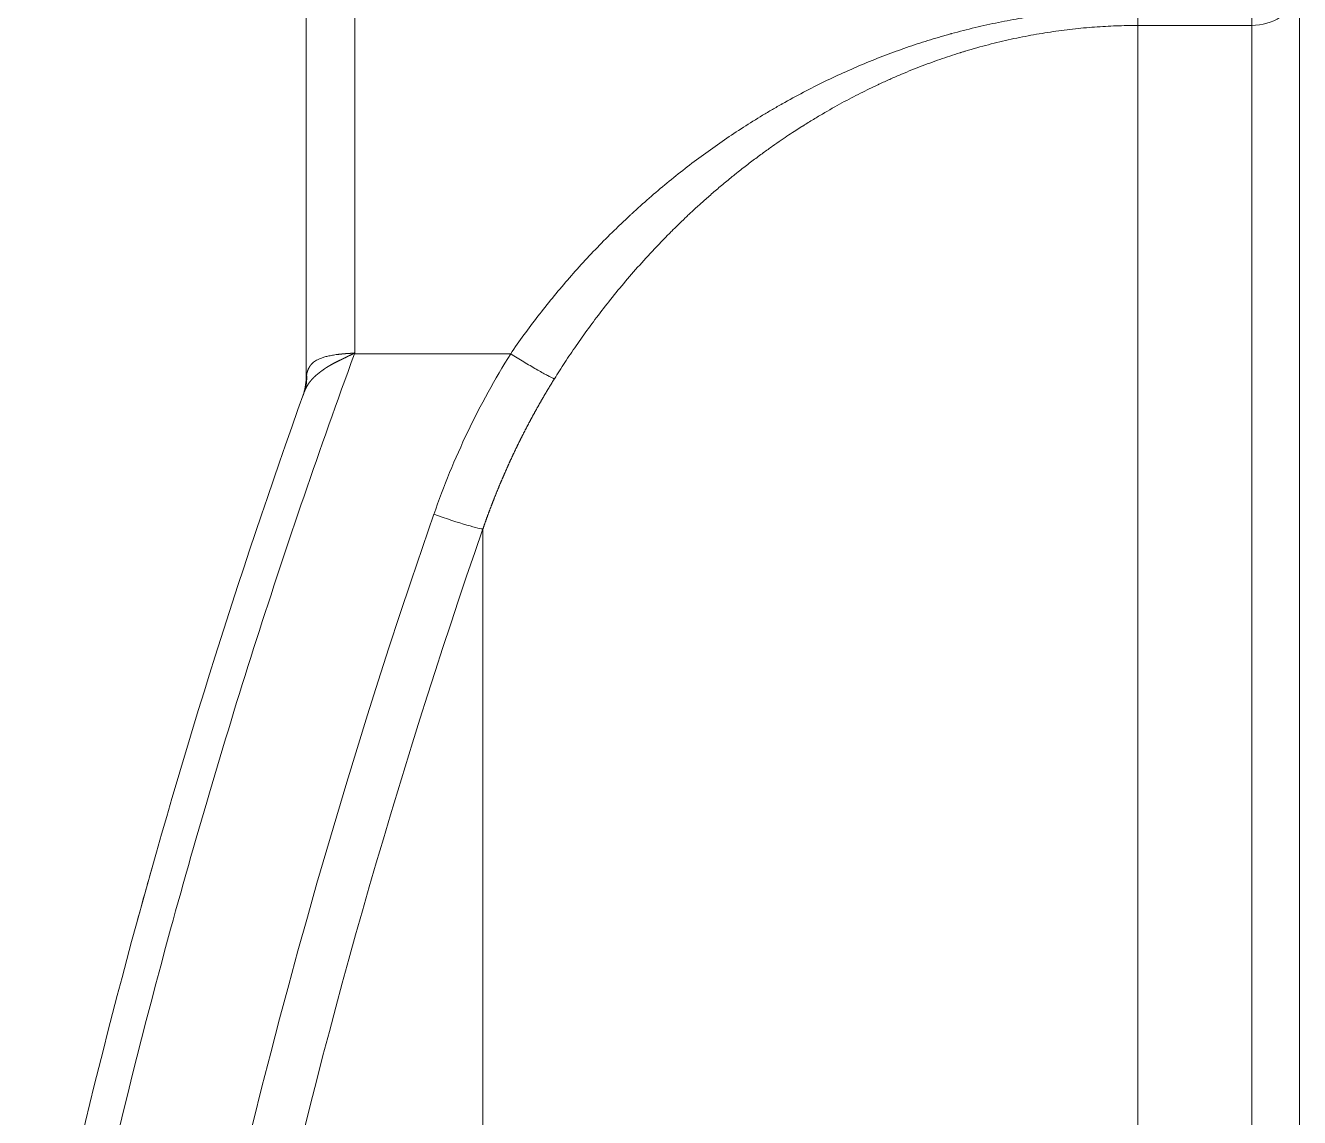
# Model space of a CAD drawing. Header units: millimetres. Extents: x 4664 to 8864, y -38 to 2932.
# Drawn here: x 5115.5 to 5179.2, y 1256.3 to 1310.9 of the extents above; entities that cross this region are included whole.
import ezdxf

# ---------------------------------------------------------------- set-up
doc = ezdxf.new("R2010")
doc.units = ezdxf.units.MM

msp = doc.modelspace()

# ---------------------------------------------------------------- linework, layer by layer
at = {"lineweight": 5}
for p, q in [((5131.994, 1321.464), (5131.994, 1294.545)), ((5129.557, 1319.026), (5129.557, 1293.292)), ((5179.202, 1176.334), (5179.202, 1312.446)), ((5171.114, 1311.766), (5171.114, 1027.898)), ((5176.813, 1173.772), (5176.813, 1311.766)), ((5176.813, 1310.909), (5171.114, 1310.909)), ((5138.396, 1285.748), (5138.396, 1176.333))]:
    msp.add_line(p, q, dxfattribs=at)
msp.add_arc((5126.945, 1293.292), 2.612, 340.30056, 0, dxfattribs=at)
for centre, major_axis, ratio, start_param, end_param in [((5176.813, 1313.488), (-2.612, 0), 0.987108, 1.570796, 2.725761), ((5131.87, 1294.677), (-0.169, 2.606), 0.021196, 4.649361, 4.657272), ((5131.979, 1294.41), (-1.636, 0.597), 0.049171, 4.730336, 4.757146), ((5127.007, 1293.466), (-2.459, 0.882), 0.904033, 3.141593, 3.516341), ((5468.742, 1171.247), (352.236, 0), 0.99863, 2.807848, 3.127376), ((5135.942, 1286.612), (-2.467, 0.857), 0.049448, 1.587963, 3.052606), ((5468.742, 1171.369), (-349.639, 0), 0.99863, 5.949441, 6.178677)]:
    msp.add_ellipse(centre, major_axis=major_axis, ratio=ratio, start_param=start_param, end_param=end_param, dxfattribs=at)
for points, knots in [([(5139.782, 1294.501), (5140.216, 1295.135), (5140.669, 1295.759), (5141.616, 1296.988), (5142.109, 1297.591), (5143.135, 1298.776), (5143.668, 1299.357), (5144.497, 1300.21), (5144.778, 1300.491), (5145.208, 1300.908), (5145.424, 1301.115), (5145.68, 1301.355), (5145.809, 1301.475), (5145.874, 1301.534), (5145.906, 1301.564), (5145.922, 1301.579), (5145.93, 1301.586), (5145.934, 1301.59), (5145.936, 1301.592), (5145.937, 1301.593), (5145.938, 1301.593), (5145.938, 1301.593), (5146.228, 1301.859), (5146.811, 1302.38), (5147.702, 1303.13), (5148.607, 1303.85), (5149.22, 1304.309), (5150.146, 1304.983), (5150.774, 1305.413), (5151.73, 1306.027), (5152.051, 1306.227), (5152.536, 1306.52), (5152.78, 1306.664), (5153.066, 1306.83), (5153.209, 1306.912), (5153.281, 1306.953), (5153.317, 1306.973), (5153.335, 1306.983), (5153.344, 1306.988), (5153.348, 1306.991), (5153.35, 1306.992), (5153.351, 1306.993), (5153.352, 1306.993), (5153.352, 1306.993), (5153.352, 1306.993), (5153.352, 1306.993), (5153.705, 1307.193), (5154.058, 1307.385), (5154.763, 1307.755), (5155.115, 1307.933), (5155.821, 1308.276), (5156.173, 1308.441), (5156.879, 1308.757), (5157.231, 1308.909), (5157.937, 1309.2), (5158.642, 1309.477), (5159.7, 1309.857), (5160.406, 1310.086), (5160.935, 1310.249), (5161.199, 1310.328), (5161.508, 1310.416), (5161.662, 1310.46), (5161.739, 1310.481), (5161.778, 1310.492), (5161.797, 1310.497), (5161.807, 1310.5), (5161.812, 1310.501), (5161.814, 1310.502), (5161.815, 1310.502), (5161.816, 1310.502), (5161.816, 1310.503), (5161.816, 1310.503), (5161.816, 1310.503), (5161.816, 1310.503), (5162.208, 1310.61), (5162.599, 1310.711), (5163.381, 1310.897), (5164.161, 1311.07), (5165.328, 1311.286), (5166.492, 1311.462), (5167.652, 1311.599), (5168.81, 1311.695), (5169.963, 1311.753), (5170.731, 1311.766), (5171.114, 1311.766)], [0, 0, 0, 0, 0.0625, 0.0625, 0.125, 0.125, 0.1875, 0.1875, 0.21875, 0.21875, 0.234375, 0.242187, 0.246094, 0.248047, 0.249023, 0.249512, 0.249756, 0.249878, 0.249939, 0.249969, 0.249969, 0.25, 0.25, 0.28125, 0.3125, 0.34375, 0.375, 0.375, 0.4375, 0.4375, 0.46875, 0.46875, 0.484375, 0.492187, 0.496094, 0.498047, 0.499023, 0.499512, 0.499756, 0.499878, 0.499939, 0.499969, 0.499985, 0.499992, 0.499992, 0.5, 0.5, 0.53125, 0.53125, 0.5625, 0.5625, 0.59375, 0.59375, 0.625, 0.625, 0.65625, 0.6875, 0.71875, 0.71875, 0.734375, 0.742187, 0.746094, 0.748047, 0.749023, 0.749512, 0.749756, 0.749878, 0.749939, 0.749969, 0.749985, 0.749992, 0.749996, 0.749996, 0.75, 0.75, 0.78125, 0.78125, 0.8125, 0.84375, 0.875, 0.90625, 0.9375, 0.96875, 1, 1, 1, 1]), ([(5171.114, 1310.909), (5170.759, 1310.909), (5170.046, 1310.896), (5168.962, 1310.837), (5167.865, 1310.735), (5166.756, 1310.59), (5165.636, 1310.4), (5164.507, 1310.165), (5163.75, 1309.976), (5163.18, 1309.823), (5162.895, 1309.743), (5162.562, 1309.644), (5162.395, 1309.593), (5162.311, 1309.568), (5162.27, 1309.555), (5162.249, 1309.548), (5162.238, 1309.545), (5162.233, 1309.543), (5162.231, 1309.543), (5162.229, 1309.542), (5162.229, 1309.542), (5162.228, 1309.542), (5162.228, 1309.542), (5162.228, 1309.542), (5162.228, 1309.542), (5161.9, 1309.44), (5161.568, 1309.33), (5160.897, 1309.096), (5160.559, 1308.972), (5159.874, 1308.707), (5159.529, 1308.566), (5159.006, 1308.343), (5158.744, 1308.228), (5158.436, 1308.088), (5158.282, 1308.017), (5158.204, 1307.981), (5158.166, 1307.963), (5158.146, 1307.954), (5158.137, 1307.949), (5158.132, 1307.947), (5158.129, 1307.946), (5158.128, 1307.945), (5158.127, 1307.945), (5158.127, 1307.945), (5158.127, 1307.945), (5158.127, 1307.945), (5158.127, 1307.945), (5158.127, 1307.945), (5157.848, 1307.814), (5157.56, 1307.673), (5156.962, 1307.371), (5156.654, 1307.21), (5156.019, 1306.864), (5155.692, 1306.68), (5155.189, 1306.384), (5155.02, 1306.283), (5154.762, 1306.125), (5154.632, 1306.046), (5154.48, 1305.95), (5154.403, 1305.902), (5154.365, 1305.878), (5154.346, 1305.866), (5154.336, 1305.86), (5154.331, 1305.856), (5154.329, 1305.855), (5154.328, 1305.854), (5154.327, 1305.854), (5154.327, 1305.854), (5154.327, 1305.854), (5154.327, 1305.854), (5154.326, 1305.853), (5154.326, 1305.853), (5154.233, 1305.794), (5154.033, 1305.666), (5153.689, 1305.441), (5153.303, 1305.181), (5153.019, 1304.984), (5152.721, 1304.774), (5152.565, 1304.663), (5152.241, 1304.427), (5152.073, 1304.303), (5151.724, 1304.039), (5151.543, 1303.901), (5151.263, 1303.682), (5151.169, 1303.607), (5151.024, 1303.492), (5150.952, 1303.434), (5150.866, 1303.365), (5150.823, 1303.33), (5150.802, 1303.312), (5150.791, 1303.303), (5150.785, 1303.299), (5150.783, 1303.297), (5150.781, 1303.296), (5150.781, 1303.295), (5150.78, 1303.295), (5150.78, 1303.295), (5150.78, 1303.295), (5150.78, 1303.295), (5150.598, 1303.146), (5150.247, 1302.855), (5149.756, 1302.433), (5149.302, 1302.03), (5148.882, 1301.646), (5148.497, 1301.283), (5148.144, 1300.942), (5147.929, 1300.73), (5147.777, 1300.577), (5147.702, 1300.502), (5147.619, 1300.418), (5147.578, 1300.376), (5147.558, 1300.356), (5147.547, 1300.345), (5147.542, 1300.34), (5147.54, 1300.338), (5147.539, 1300.336), (5147.538, 1300.336), (5147.538, 1300.335), (5147.538, 1300.335), (5147.538, 1300.335), (5147.537, 1300.335), (5147.537, 1300.335), (5147.537, 1300.335), (5147.232, 1300.023), (5146.936, 1299.712), (5146.365, 1299.091), (5146.089, 1298.782), (5145.556, 1298.167), (5145.299, 1297.861), (5144.803, 1297.254), (5144.564, 1296.953), (5144.104, 1296.357), (5143.883, 1296.062), (5143.457, 1295.478), (5143.253, 1295.19), (5142.859, 1294.621), (5142.671, 1294.341), (5142.308, 1293.788), (5142.135, 1293.517), (5141.968, 1293.25)], [0, 0, 0, 0, 0.03125, 0.0625, 0.09375, 0.125, 0.15625, 0.1875, 0.21875, 0.21875, 0.234375, 0.242188, 0.246094, 0.248047, 0.249023, 0.249512, 0.249756, 0.249878, 0.249939, 0.249969, 0.249985, 0.249992, 0.249996, 0.249996, 0.25, 0.25, 0.28125, 0.28125, 0.3125, 0.3125, 0.34375, 0.34375, 0.359375, 0.367188, 0.371094, 0.373047, 0.374023, 0.374512, 0.374756, 0.374878, 0.374939, 0.374969, 0.374985, 0.374992, 0.374996, 0.374998, 0.374998, 0.375, 0.375, 0.40625, 0.40625, 0.4375, 0.4375, 0.46875, 0.46875, 0.484375, 0.484375, 0.492188, 0.496094, 0.498047, 0.499023, 0.499512, 0.499756, 0.499878, 0.499939, 0.499969, 0.499985, 0.499992, 0.499996, 0.499998, 0.499998, 0.5, 0.5, 0.515625, 0.53125, 0.546875, 0.5625, 0.5625, 0.578125, 0.578125, 0.59375, 0.59375, 0.609375, 0.609375, 0.617188, 0.617188, 0.621094, 0.623047, 0.624023, 0.624512, 0.624756, 0.624878, 0.624939, 0.624969, 0.624985, 0.624992, 0.624996, 0.624996, 0.625, 0.625, 0.640625, 0.65625, 0.671875, 0.6875, 0.703125, 0.71875, 0.734375, 0.734375, 0.742188, 0.746094, 0.748047, 0.749023, 0.749512, 0.749756, 0.749878, 0.749939, 0.749969, 0.749985, 0.749992, 0.749996, 0.749998, 0.749998, 0.75, 0.75, 0.78125, 0.78125, 0.8125, 0.8125, 0.84375, 0.84375, 0.875, 0.875, 0.90625, 0.90625, 0.9375, 0.9375, 0.96875, 0.96875, 1, 1, 1, 1]), ([(5131.979, 1294.501), (5130.252, 1289.768), (5128.612, 1285.007), (5125.548, 1275.42), (5124.117, 1270.595), (5120.131, 1256.026), (5117.884, 1246.2), (5114.227, 1226.404), (5112.816, 1216.417), (5110.842, 1196.387), (5110.278, 1186.321), (5110.14, 1176.247)], [0, 0, 0, 0, 0.125, 0.125, 0.25, 0.25, 0.5, 0.5, 0.75, 0.75, 1, 1, 1, 1]), ([(5131.935, 1294.517), (5131.932, 1294.515), (5131.925, 1294.511), (5131.914, 1294.505), (5131.903, 1294.5), (5131.892, 1294.494), (5131.881, 1294.489), (5131.87, 1294.483), (5131.86, 1294.477), (5131.849, 1294.472), (5131.838, 1294.466), (5131.827, 1294.461), (5131.816, 1294.455), (5131.805, 1294.45), (5131.794, 1294.444), (5131.783, 1294.439), (5131.772, 1294.433), (5131.762, 1294.428), (5131.751, 1294.422), (5131.74, 1294.417), (5131.729, 1294.411), (5131.718, 1294.406), (5131.707, 1294.4), (5131.696, 1294.395), (5131.685, 1294.389), (5131.674, 1294.384), (5131.663, 1294.378), (5131.652, 1294.373), (5131.641, 1294.367), (5131.63, 1294.362), (5131.619, 1294.357), (5131.608, 1294.351), (5131.597, 1294.346), (5131.586, 1294.34), (5131.575, 1294.335), (5131.564, 1294.33), (5131.553, 1294.324), (5131.542, 1294.319), (5131.531, 1294.313), (5131.52, 1294.308), (5131.509, 1294.303), (5131.498, 1294.297), (5131.487, 1294.292), (5131.476, 1294.287), (5131.465, 1294.281), (5131.454, 1294.276), (5131.443, 1294.271), (5131.432, 1294.265), (5131.421, 1294.26), (5131.41, 1294.255), (5131.399, 1294.249), (5131.388, 1294.244), (5131.377, 1294.239), (5131.366, 1294.233), (5131.355, 1294.228), (5131.344, 1294.223), (5131.333, 1294.217), (5131.322, 1294.212), (5131.311, 1294.207), (5131.3, 1294.201), (5131.289, 1294.196), (5131.278, 1294.191), (5131.267, 1294.186), (5131.256, 1294.18), (5131.245, 1294.175), (5131.234, 1294.17), (5131.223, 1294.164), (5131.212, 1294.159), (5131.201, 1294.154), (5131.19, 1294.149), (5131.18, 1294.143), (5131.169, 1294.138), (5131.158, 1294.133), (5131.147, 1294.128), (5131.136, 1294.122), (5131.125, 1294.117), (5131.111, 1294.11), (5131.093, 1294.101), (5131.071, 1294.09), (5131.049, 1294.079), (5131.027, 1294.068), (5131.005, 1294.057), (5130.983, 1294.046), (5130.962, 1294.035), (5130.94, 1294.023), (5130.918, 1294.012), (5130.897, 1294), (5130.875, 1293.989), (5130.854, 1293.977), (5130.832, 1293.965), (5130.811, 1293.953), (5130.79, 1293.941), (5130.768, 1293.929), (5130.747, 1293.916), (5130.726, 1293.904), (5130.705, 1293.891), (5130.684, 1293.879), (5130.663, 1293.866), (5130.642, 1293.853), (5130.621, 1293.84), (5130.601, 1293.827), (5130.58, 1293.813), (5130.56, 1293.8), (5130.539, 1293.787), (5130.519, 1293.773), (5130.499, 1293.759), (5130.479, 1293.745), (5130.459, 1293.732), (5130.439, 1293.717), (5130.419, 1293.703), (5130.4, 1293.689), (5130.385, 1293.678), (5130.374, 1293.67), (5130.367, 1293.665), (5130.36, 1293.66), (5130.353, 1293.654), (5130.346, 1293.649), (5130.338, 1293.643), (5130.329, 1293.637), (5130.321, 1293.631), (5130.312, 1293.624), (5130.302, 1293.617), (5130.293, 1293.61), (5130.283, 1293.603), (5130.273, 1293.595), (5130.262, 1293.587), (5130.251, 1293.579), (5130.24, 1293.571), (5130.229, 1293.562), (5130.217, 1293.553), (5130.205, 1293.544), (5130.193, 1293.534), (5130.181, 1293.525), (5130.168, 1293.515), (5130.155, 1293.504), (5130.142, 1293.494), (5130.128, 1293.483), (5130.115, 1293.471), (5130.101, 1293.46), (5130.087, 1293.448), (5130.073, 1293.436), (5130.058, 1293.423), (5130.044, 1293.411), (5130.029, 1293.398), (5130.014, 1293.384), (5129.999, 1293.37), (5129.984, 1293.356), (5129.969, 1293.342), (5129.953, 1293.327), (5129.938, 1293.312), (5129.923, 1293.297), (5129.907, 1293.281), (5129.891, 1293.265), (5129.876, 1293.248), (5129.86, 1293.231), (5129.844, 1293.214), (5129.829, 1293.196), (5129.814, 1293.18), (5129.801, 1293.164), (5129.79, 1293.15), (5129.778, 1293.136), (5129.767, 1293.122), (5129.756, 1293.108), (5129.745, 1293.094), (5129.734, 1293.08), (5129.723, 1293.065), (5129.713, 1293.051), (5129.702, 1293.037), (5129.692, 1293.022), (5129.682, 1293.008), (5129.673, 1292.993), (5129.663, 1292.979), (5129.653, 1292.964), (5129.644, 1292.949), (5129.635, 1292.934), (5129.626, 1292.92), (5129.617, 1292.905), (5129.608, 1292.89), (5129.6, 1292.875), (5129.591, 1292.86), (5129.583, 1292.845), (5129.575, 1292.83), (5129.567, 1292.815), (5129.56, 1292.8), (5129.552, 1292.785), (5129.544, 1292.769), (5129.537, 1292.754), (5129.53, 1292.739), (5129.523, 1292.724), (5129.516, 1292.708), (5129.51, 1292.693), (5129.503, 1292.677), (5129.497, 1292.662), (5129.49, 1292.646), (5129.484, 1292.631), (5129.478, 1292.615), (5129.472, 1292.599), (5129.469, 1292.589), (5129.467, 1292.584)], [0, 0, 0, 0, 0.00329, 0.006582, 0.009875, 0.013169, 0.016465, 0.019762, 0.02306, 0.02636, 0.029661, 0.032963, 0.036267, 0.039572, 0.042879, 0.046186, 0.049495, 0.052806, 0.056117, 0.05943, 0.062744, 0.06606, 0.069377, 0.072695, 0.076014, 0.079334, 0.082656, 0.085979, 0.089303, 0.092629, 0.095955, 0.099283, 0.102612, 0.105942, 0.109273, 0.112606, 0.115939, 0.119274, 0.12261, 0.125947, 0.129285, 0.132624, 0.135964, 0.139306, 0.142648, 0.145991, 0.149336, 0.152681, 0.156028, 0.159375, 0.162723, 0.166073, 0.169423, 0.172774, 0.176126, 0.179479, 0.182833, 0.186188, 0.189544, 0.1929, 0.196258, 0.199616, 0.202975, 0.206334, 0.209695, 0.213056, 0.216418, 0.219781, 0.223144, 0.226508, 0.229873, 0.233238, 0.236604, 0.23997, 0.243338, 0.246705, 0.250073, 0.25691, 0.263767, 0.270644, 0.27754, 0.284457, 0.291392, 0.298347, 0.30532, 0.312312, 0.319323, 0.326353, 0.3334, 0.340466, 0.347549, 0.35465, 0.361769, 0.368904, 0.376057, 0.383226, 0.390413, 0.397615, 0.404834, 0.412069, 0.419319, 0.426585, 0.433867, 0.441164, 0.448476, 0.455802, 0.463143, 0.470499, 0.477869, 0.485253, 0.49265, 0.500062, 0.502428, 0.504933, 0.507574, 0.510354, 0.513271, 0.516326, 0.519518, 0.522848, 0.526316, 0.529921, 0.533664, 0.537544, 0.541562, 0.545716, 0.550009, 0.554438, 0.559004, 0.563708, 0.568548, 0.573525, 0.578638, 0.583887, 0.589273, 0.594794, 0.600451, 0.606243, 0.61217, 0.618232, 0.624428, 0.630758, 0.637222, 0.643819, 0.650549, 0.657411, 0.664404, 0.671529, 0.678785, 0.686171, 0.693686, 0.70133, 0.709103, 0.717003, 0.725029, 0.733181, 0.741459, 0.74986, 0.756321, 0.762772, 0.769214, 0.775647, 0.782071, 0.788484, 0.794888, 0.801283, 0.807667, 0.814041, 0.820404, 0.826758, 0.8331, 0.839432, 0.845754, 0.852064, 0.858364, 0.864652, 0.870929, 0.877195, 0.883449, 0.889692, 0.895924, 0.902143, 0.908351, 0.914547, 0.920731, 0.926903, 0.933063, 0.93921, 0.945345, 0.951468, 0.957579, 0.963677, 0.969763, 0.975835, 0.981896, 0.987943, 0.993978, 1, 1, 1, 1]), ([(5129.587, 1293.459), (5129.587, 1293.461), (5129.588, 1293.466), (5129.589, 1293.473), (5129.59, 1293.48), (5129.592, 1293.486), (5129.593, 1293.493), (5129.595, 1293.5), (5129.596, 1293.507), (5129.597, 1293.513), (5129.599, 1293.52), (5129.6, 1293.527), (5129.602, 1293.534), (5129.604, 1293.54), (5129.605, 1293.547), (5129.607, 1293.553), (5129.608, 1293.56), (5129.61, 1293.567), (5129.612, 1293.573), (5129.614, 1293.58), (5129.616, 1293.586), (5129.617, 1293.593), (5129.619, 1293.599), (5129.621, 1293.606), (5129.623, 1293.612), (5129.625, 1293.618), (5129.627, 1293.625), (5129.629, 1293.631), (5129.631, 1293.637), (5129.633, 1293.644), (5129.635, 1293.65), (5129.638, 1293.656), (5129.64, 1293.662), (5129.642, 1293.669), (5129.644, 1293.675), (5129.647, 1293.681), (5129.649, 1293.687), (5129.651, 1293.693), (5129.654, 1293.699), (5129.656, 1293.705), (5129.659, 1293.711), (5129.661, 1293.717), (5129.664, 1293.723), (5129.666, 1293.729), (5129.669, 1293.735), (5129.672, 1293.741), (5129.675, 1293.747), (5129.677, 1293.753), (5129.68, 1293.759), (5129.683, 1293.765), (5129.686, 1293.771), (5129.689, 1293.777), (5129.692, 1293.782), (5129.695, 1293.788), (5129.698, 1293.794), (5129.701, 1293.8), (5129.704, 1293.805), (5129.707, 1293.811), (5129.71, 1293.817), (5129.713, 1293.822), (5129.717, 1293.828), (5129.72, 1293.833), (5129.723, 1293.839), (5129.727, 1293.844), (5129.73, 1293.85), (5129.734, 1293.855), (5129.737, 1293.861), (5129.741, 1293.866), (5129.744, 1293.872), (5129.748, 1293.877), (5129.752, 1293.883), (5129.755, 1293.888), (5129.759, 1293.893), (5129.763, 1293.899), (5129.767, 1293.904), (5129.771, 1293.909), (5129.775, 1293.914), (5129.779, 1293.919), (5129.783, 1293.925), (5129.787, 1293.93), (5129.791, 1293.935), (5129.795, 1293.94), (5129.799, 1293.945), (5129.803, 1293.95), (5129.808, 1293.955), (5129.812, 1293.96), (5129.838, 1293.99), (5129.89, 1294.042), (5129.977, 1294.112), (5130.077, 1294.176), (5130.191, 1294.235), (5130.302, 1294.281), (5130.405, 1294.317), (5130.496, 1294.345), (5130.594, 1294.371), (5130.7, 1294.395), (5130.813, 1294.417), (5130.933, 1294.438), (5131.021, 1294.451), (5131.07, 1294.458), (5131.08, 1294.459), (5131.09, 1294.46), (5131.1, 1294.461), (5131.11, 1294.463), (5131.12, 1294.464), (5131.13, 1294.465), (5131.14, 1294.467), (5131.15, 1294.468), (5131.161, 1294.469), (5131.171, 1294.47), (5131.182, 1294.472), (5131.192, 1294.473), (5131.203, 1294.474), (5131.214, 1294.475), (5131.225, 1294.477), (5131.236, 1294.478), (5131.247, 1294.479), (5131.258, 1294.48), (5131.27, 1294.481), (5131.281, 1294.483), (5131.293, 1294.484), (5131.304, 1294.485), (5131.316, 1294.486), (5131.328, 1294.487), (5131.339, 1294.489), (5131.351, 1294.49), (5131.363, 1294.491), (5131.376, 1294.492), (5131.388, 1294.493), (5131.4, 1294.495), (5131.413, 1294.496), (5131.425, 1294.497), (5131.438, 1294.498), (5131.45, 1294.499), (5131.463, 1294.5), (5131.476, 1294.501), (5131.486, 1294.502), (5131.494, 1294.503), (5131.5, 1294.503), (5131.509, 1294.504), (5131.521, 1294.505), (5131.536, 1294.506), (5131.553, 1294.507), (5131.572, 1294.509), (5131.595, 1294.51), (5131.62, 1294.512), (5131.647, 1294.514), (5131.678, 1294.516), (5131.706, 1294.518), (5131.732, 1294.519), (5131.753, 1294.521), (5131.774, 1294.522), (5131.794, 1294.524), (5131.814, 1294.525), (5131.833, 1294.527), (5131.851, 1294.529), (5131.869, 1294.53), (5131.886, 1294.532), (5131.903, 1294.534), (5131.919, 1294.535), (5131.929, 1294.537), (5131.934, 1294.537)], [0, 0, 0, 0, 0.002893, 0.005787, 0.008681, 0.011576, 0.014471, 0.017366, 0.020262, 0.023159, 0.026056, 0.028954, 0.031852, 0.034751, 0.037651, 0.040551, 0.043452, 0.046354, 0.049257, 0.05216, 0.055065, 0.05797, 0.060876, 0.063783, 0.066691, 0.0696, 0.07251, 0.075421, 0.078333, 0.081246, 0.08416, 0.087075, 0.089991, 0.092909, 0.095828, 0.098748, 0.101669, 0.104592, 0.107516, 0.110441, 0.113367, 0.116295, 0.119225, 0.122156, 0.125088, 0.128022, 0.130957, 0.133894, 0.136832, 0.139772, 0.142714, 0.145657, 0.148602, 0.151549, 0.154497, 0.157447, 0.160399, 0.163353, 0.166309, 0.169266, 0.172225, 0.175187, 0.17815, 0.181115, 0.184082, 0.187051, 0.190022, 0.192996, 0.195971, 0.198948, 0.201928, 0.20491, 0.207893, 0.21088, 0.213868, 0.216859, 0.219851, 0.222847, 0.225844, 0.228844, 0.231847, 0.234851, 0.237858, 0.240868, 0.24388, 0.246895, 0.249912, 0.297344, 0.345951, 0.395822, 0.447039, 0.499679, 0.531933, 0.565321, 0.599857, 0.635552, 0.672419, 0.710468, 0.749709, 0.752605, 0.755523, 0.758462, 0.761423, 0.764405, 0.767409, 0.770435, 0.773482, 0.776551, 0.779642, 0.782754, 0.785888, 0.789044, 0.792221, 0.79542, 0.79864, 0.801882, 0.805146, 0.808431, 0.811738, 0.815067, 0.818418, 0.82179, 0.825183, 0.828599, 0.832036, 0.835495, 0.838975, 0.842477, 0.846001, 0.849546, 0.853114, 0.856702, 0.860313, 0.863945, 0.867599, 0.871275, 0.874972, 0.876078, 0.877927, 0.880519, 0.883853, 0.88793, 0.89275, 0.898313, 0.904618, 0.911666, 0.919457, 0.927991, 0.937267, 0.943461, 0.949479, 0.955321, 0.960987, 0.966477, 0.971792, 0.976931, 0.981895, 0.986683, 0.991297, 0.995736, 1, 1, 1, 1]), ([(5131.934, 1294.537), (5131.952, 1294.54), (5131.97, 1294.542), (5131.991, 1294.544), (5131.992, 1294.544), (5131.994, 1294.545)], [0, 0, 0, 0, 0.906175, 0.906175, 1, 1, 1, 1]), ([(5131.994, 1294.545), (5131.992, 1294.544), (5131.991, 1294.543), (5131.971, 1294.534), (5131.953, 1294.525), (5131.935, 1294.517)], [0, 0, 0, 0, 0.093825, 0.093825, 1, 1, 1, 1]), ([(5129.557, 1293.292), (5129.557, 1293.293), (5129.557, 1293.293), (5129.557, 1293.293), (5129.557, 1293.293), (5129.557, 1293.294), (5129.557, 1293.294), (5129.557, 1293.294), (5129.557, 1293.295), (5129.557, 1293.296), (5129.557, 1293.296), (5129.557, 1293.297), (5129.558, 1293.297), (5129.558, 1293.298), (5129.558, 1293.299), (5129.558, 1293.3), (5129.558, 1293.301), (5129.558, 1293.301), (5129.559, 1293.302), (5129.559, 1293.303), (5129.559, 1293.304), (5129.559, 1293.306), (5129.559, 1293.307), (5129.56, 1293.308), (5129.56, 1293.309), (5129.56, 1293.31), (5129.56, 1293.312), (5129.56, 1293.313), (5129.561, 1293.315), (5129.561, 1293.316), (5129.561, 1293.318), (5129.562, 1293.319), (5129.562, 1293.321), (5129.562, 1293.322), (5129.562, 1293.324), (5129.563, 1293.326), (5129.563, 1293.328), (5129.563, 1293.33), (5129.564, 1293.332), (5129.564, 1293.333), (5129.564, 1293.335), (5129.565, 1293.338), (5129.565, 1293.34), (5129.566, 1293.342), (5129.566, 1293.344), (5129.566, 1293.346), (5129.567, 1293.348), (5129.567, 1293.351), (5129.568, 1293.353), (5129.568, 1293.356), (5129.569, 1293.358), (5129.569, 1293.361), (5129.569, 1293.363), (5129.57, 1293.366), (5129.57, 1293.369), (5129.571, 1293.371), (5129.571, 1293.374), (5129.572, 1293.377), (5129.572, 1293.38), (5129.573, 1293.383), (5129.573, 1293.386), (5129.574, 1293.389), (5129.575, 1293.392), (5129.575, 1293.395), (5129.576, 1293.398), (5129.576, 1293.401), (5129.577, 1293.404), (5129.577, 1293.408), (5129.578, 1293.411), (5129.579, 1293.414), (5129.579, 1293.418), (5129.58, 1293.421), (5129.58, 1293.425), (5129.581, 1293.428), (5129.582, 1293.432), (5129.582, 1293.436), (5129.583, 1293.44), (5129.584, 1293.443), (5129.584, 1293.447), (5129.585, 1293.451), (5129.586, 1293.455), (5129.586, 1293.458), (5129.587, 1293.459)], [0, 0, 0, 0, 0.06253, 0.072976, 0.083432, 0.0939, 0.104379, 0.114872, 0.12538, 0.135904, 0.146444, 0.157002, 0.16758, 0.178178, 0.188797, 0.199439, 0.210104, 0.220794, 0.231509, 0.242252, 0.253023, 0.263822, 0.274652, 0.285513, 0.296405, 0.307332, 0.318292, 0.329288, 0.34032, 0.351389, 0.362496, 0.373643, 0.38483, 0.396059, 0.407329, 0.418643, 0.43, 0.441403, 0.452851, 0.464347, 0.47589, 0.487482, 0.499123, 0.510814, 0.522557, 0.534352, 0.5462, 0.558101, 0.570057, 0.582069, 0.594136, 0.606261, 0.618443, 0.630684, 0.642984, 0.655344, 0.667765, 0.680247, 0.692792, 0.705399, 0.71807, 0.730805, 0.743606, 0.756472, 0.769404, 0.782403, 0.79547, 0.808605, 0.821809, 0.835083, 0.848427, 0.861841, 0.875327, 0.888884, 0.902514, 0.916217, 0.929994, 0.943845, 0.95777, 0.971771, 0.985847, 1, 1, 1, 1]), ([(5141.968, 1293.25), (5141.961, 1293.238), (5141.946, 1293.214), (5141.924, 1293.179), (5141.902, 1293.143), (5141.88, 1293.108), (5141.858, 1293.072), (5141.836, 1293.037), (5141.814, 1293.001), (5141.792, 1292.965), (5141.771, 1292.93), (5141.749, 1292.894), (5141.727, 1292.858), (5141.706, 1292.822), (5141.684, 1292.787), (5141.662, 1292.751), (5141.641, 1292.715), (5141.619, 1292.679), (5141.598, 1292.643), (5141.577, 1292.608), (5141.555, 1292.572), (5141.534, 1292.536), (5141.513, 1292.5), (5141.491, 1292.464), (5141.47, 1292.428), (5141.449, 1292.392), (5141.428, 1292.356), (5141.407, 1292.32), (5141.386, 1292.284), (5141.365, 1292.247), (5141.344, 1292.211), (5141.323, 1292.175), (5141.302, 1292.139), (5141.282, 1292.103), (5141.261, 1292.067), (5141.24, 1292.03), (5141.219, 1291.994), (5141.199, 1291.958), (5141.178, 1291.921), (5141.158, 1291.885), (5141.137, 1291.849), (5141.117, 1291.812), (5141.096, 1291.776), (5141.076, 1291.739), (5141.055, 1291.703), (5141.035, 1291.667), (5141.015, 1291.63), (5140.995, 1291.594), (5140.975, 1291.557), (5140.954, 1291.521), (5140.934, 1291.484), (5140.914, 1291.447), (5140.894, 1291.411), (5140.874, 1291.374), (5140.854, 1291.337), (5140.835, 1291.301), (5140.815, 1291.264), (5140.795, 1291.227), (5140.775, 1291.191), (5140.756, 1291.154), (5140.736, 1291.117), (5140.716, 1291.08), (5140.697, 1291.043), (5140.677, 1291.007), (5140.658, 1290.97), (5140.638, 1290.933), (5140.619, 1290.896), (5140.599, 1290.859), (5140.58, 1290.822), (5140.561, 1290.785), (5140.542, 1290.748), (5140.522, 1290.711), (5140.503, 1290.674), (5140.484, 1290.637), (5140.465, 1290.6), (5140.446, 1290.563), (5140.427, 1290.526), (5140.408, 1290.489), (5140.389, 1290.451), (5140.37, 1290.414), (5140.352, 1290.377), (5140.333, 1290.34), (5140.314, 1290.303), (5140.296, 1290.265), (5140.277, 1290.228), (5140.258, 1290.191), (5140.24, 1290.154), (5140.221, 1290.116), (5140.203, 1290.079), (5140.184, 1290.041), (5140.166, 1290.004), (5140.148, 1289.967), (5140.129, 1289.929), (5140.111, 1289.892), (5140.093, 1289.854), (5140.075, 1289.817), (5140.057, 1289.779), (5140.039, 1289.742), (5140.021, 1289.704), (5140.003, 1289.667), (5139.985, 1289.629), (5139.967, 1289.592), (5139.949, 1289.554), (5139.931, 1289.516), (5139.913, 1289.479), (5139.896, 1289.441), (5139.878, 1289.403), (5139.86, 1289.366), (5139.843, 1289.328), (5139.825, 1289.29), (5139.808, 1289.252), (5139.79, 1289.215), (5139.773, 1289.177), (5139.755, 1289.139), (5139.738, 1289.101), (5139.721, 1289.063), (5139.703, 1289.026), (5139.686, 1288.988), (5139.669, 1288.95), (5139.652, 1288.912), (5139.635, 1288.874), (5139.618, 1288.836), (5139.601, 1288.798), (5139.584, 1288.76), (5139.567, 1288.722), (5139.55, 1288.684), (5139.533, 1288.646), (5139.516, 1288.608), (5139.5, 1288.57), (5139.483, 1288.532), (5139.466, 1288.494), (5139.45, 1288.455), (5139.433, 1288.417), (5139.417, 1288.379), (5139.4, 1288.341), (5139.384, 1288.303), (5139.367, 1288.265), (5139.351, 1288.226), (5139.335, 1288.188), (5139.319, 1288.15), (5139.302, 1288.112), (5139.286, 1288.073), (5139.27, 1288.035), (5139.254, 1287.997), (5139.238, 1287.958), (5139.222, 1287.92), (5139.206, 1287.882), (5139.19, 1287.843), (5139.174, 1287.805), (5139.158, 1287.766), (5139.143, 1287.728), (5139.127, 1287.689), (5139.111, 1287.651), (5139.096, 1287.612), (5139.08, 1287.574), (5139.064, 1287.535), (5139.049, 1287.497), (5139.033, 1287.458), (5139.018, 1287.42), (5139.003, 1287.381), (5138.987, 1287.343), (5138.972, 1287.304), (5138.957, 1287.265), (5138.941, 1287.227), (5138.926, 1287.188), (5138.911, 1287.149), (5138.896, 1287.111), (5138.881, 1287.072), (5138.866, 1287.033), (5138.851, 1286.995), (5138.836, 1286.956), (5138.821, 1286.917), (5138.806, 1286.878), (5138.792, 1286.839), (5138.777, 1286.801), (5138.762, 1286.762), (5138.748, 1286.723), (5138.733, 1286.684), (5138.718, 1286.645), (5138.704, 1286.606), (5138.689, 1286.568), (5138.675, 1286.529), (5138.661, 1286.49), (5138.646, 1286.451), (5138.632, 1286.412), (5138.618, 1286.373), (5138.604, 1286.334), (5138.589, 1286.295), (5138.575, 1286.256), (5138.561, 1286.217), (5138.547, 1286.178), (5138.533, 1286.139), (5138.519, 1286.1), (5138.505, 1286.061), (5138.491, 1286.022), (5138.478, 1285.982), (5138.464, 1285.943), (5138.45, 1285.904), (5138.436, 1285.865), (5138.423, 1285.826), (5138.409, 1285.787), (5138.4, 1285.761), (5138.396, 1285.748)], [0, 0, 0, 0, 0.005019, 0.010039, 0.015058, 0.020076, 0.025095, 0.030114, 0.035132, 0.04015, 0.045168, 0.050185, 0.055203, 0.06022, 0.065237, 0.070254, 0.07527, 0.080287, 0.085303, 0.090319, 0.095335, 0.100351, 0.105366, 0.110381, 0.115397, 0.120411, 0.125426, 0.130441, 0.135455, 0.140469, 0.145483, 0.150497, 0.15551, 0.160523, 0.165536, 0.170549, 0.175562, 0.180575, 0.185587, 0.190599, 0.195611, 0.200623, 0.205634, 0.210646, 0.215657, 0.220668, 0.225678, 0.230689, 0.235699, 0.24071, 0.24572, 0.250729, 0.255739, 0.260748, 0.265758, 0.270767, 0.275775, 0.280784, 0.285792, 0.290801, 0.295809, 0.300816, 0.305824, 0.310832, 0.315839, 0.320846, 0.325853, 0.330859, 0.335866, 0.340872, 0.345878, 0.350884, 0.35589, 0.360895, 0.365901, 0.370906, 0.375911, 0.380915, 0.38592, 0.390924, 0.395928, 0.400932, 0.405936, 0.41094, 0.415943, 0.420946, 0.425949, 0.430952, 0.435955, 0.440957, 0.445959, 0.450961, 0.455963, 0.460965, 0.465966, 0.470967, 0.475968, 0.480969, 0.48597, 0.49097, 0.495971, 0.500971, 0.505971, 0.51097, 0.51597, 0.520969, 0.525968, 0.530967, 0.535966, 0.540964, 0.545963, 0.550961, 0.555959, 0.560957, 0.565954, 0.570952, 0.575949, 0.580946, 0.585942, 0.590939, 0.595935, 0.600932, 0.605928, 0.610924, 0.615919, 0.620915, 0.62591, 0.630905, 0.6359, 0.640894, 0.645889, 0.650883, 0.655877, 0.660871, 0.665865, 0.670858, 0.675852, 0.680845, 0.685838, 0.69083, 0.695823, 0.700815, 0.705807, 0.710799, 0.715791, 0.720783, 0.725774, 0.730765, 0.735756, 0.740747, 0.745738, 0.750728, 0.755718, 0.760708, 0.765698, 0.770688, 0.775677, 0.780666, 0.785655, 0.790644, 0.795633, 0.800621, 0.80561, 0.810598, 0.815586, 0.820573, 0.825561, 0.830548, 0.835535, 0.840522, 0.845509, 0.850495, 0.855482, 0.860468, 0.865454, 0.870439, 0.875425, 0.88041, 0.885395, 0.89038, 0.895365, 0.90035, 0.905334, 0.910318, 0.915302, 0.920286, 0.92527, 0.930253, 0.935236, 0.940219, 0.945202, 0.950185, 0.955167, 0.960149, 0.965131, 0.970113, 0.975095, 0.980076, 0.985057, 0.990038, 0.995019, 1, 1, 1, 1]), ([(5108.398, 1176.127), (5108.532, 1186.033), (5109.077, 1195.933), (5110.981, 1215.655), (5112.342, 1225.477), (5115.869, 1244.975), (5118.036, 1254.651), (5123.162, 1273.793), (5126.121, 1283.257), (5129.465, 1292.584)], [0, 0, 0, 0, 0.25, 0.25, 0.5, 0.5, 0.75, 0.75, 1, 1, 1, 1]), ([(5121.903, 1268.961), (5121.784, 1268.542), (5121.521, 1267.604), (5121.262, 1266.665), (5121.12, 1266.146)], [0, 0, 0, 0, 0.447401, 1, 1, 1, 1])]:
    msp.add_open_spline(points, degree=3, knots=knots, dxfattribs=at)
for points in [[(5131.994, 1294.545), (5131.989, 1294.53), (5131.984, 1294.515), (5131.979, 1294.501)], [(5131.979, 1294.501), (5134.58, 1294.501), (5137.181, 1294.501), (5139.782, 1294.501)], [(5135.942, 1286.475), (5136.921, 1289.294), (5138.197, 1291.971), (5139.782, 1294.501)]]:
    msp.add_open_spline(points, degree=3, dxfattribs=at)
msp.add_rational_spline([(5141.968, 1293.25), (5141.668, 1293.323), (5139.782, 1294.501)], [1, 0.761327219114, 1], degree=2, dxfattribs=at)

doc.saveas('drawing.dxf')
